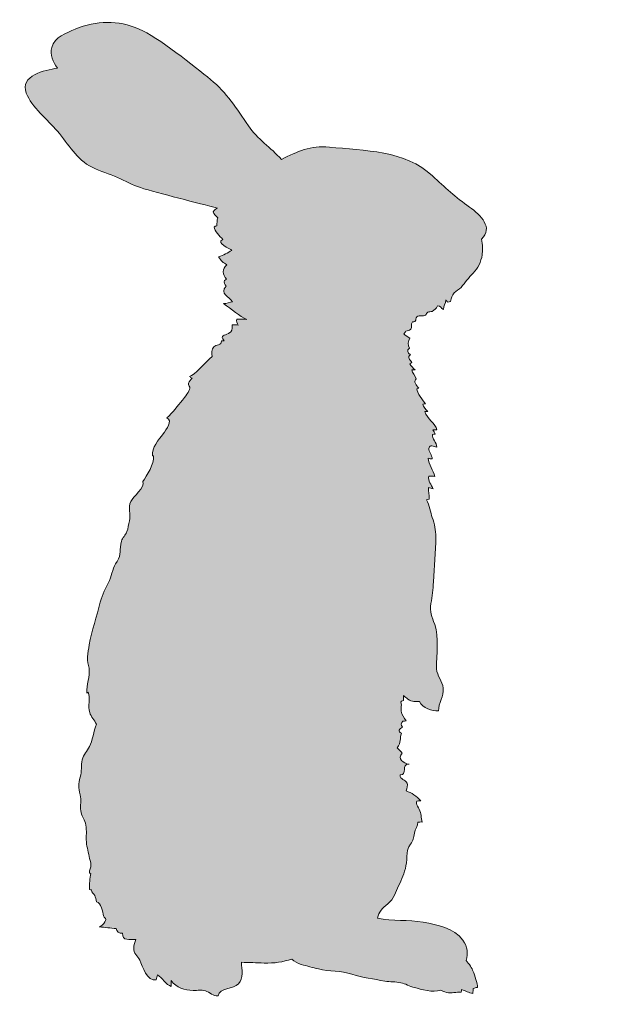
# Model space of a CAD drawing. Header units: inches. Extents: x -2 to 737, y -1000 to -384.
# Drawn here: x 549.4 to 589.7, y -654.4 to -586.2 of the extents above; entities that cross this region are included whole.
import ezdxf

# ---------------------------------------------------------------- set-up
doc = ezdxf.new("R2010")
doc.units = ezdxf.units.IN
doc.header["$MEASUREMENT"] = 0
doc.layers.add('Layer 1', color=7, linetype='Continuous')

# ---------------------------------------------------------------- blocks, each defined once
blk = doc.blocks.new('block 7')
at = {"layer": 'Layer 1', "true_color": 0x010101}
h = blk.add_hatch(color=178, dxfattribs=at)
h.dxf.hatch_style = 2
edge = h.paths.add_edge_path()
edge.add_spline(control_points=[(576.888, -633.075), (577.148, -633.526), (577.728, -633.732), (578.207, -633.719), (578.195, -633.167), (578.582, -632.717), (578.527, -632.138), (578.482, -631.655), (578.089, -631.324), (578.076, -630.809), (578.052, -629.826), (578.262, -628.687), (577.94, -627.763), (577.75, -627.222), (577.589, -626.918), (577.687, -626.324), (577.769, -625.823), (577.832, -625.368), (577.854, -624.837), (577.892, -623.809), (578.032, -622.776), (578.02, -621.759), (578.014, -621.279), (577.93, -620.855), (577.771, -620.412), (577.653, -620.083), (577.582, -619.544), (577.37, -619.207), (577.42, -619.172), (577.483, -619.153), (577.562, -619.156), (577.601, -618.832), (577.484, -618.626), (577.509, -618.344), (577.584, -618.382), (577.751, -618.402), (577.826, -618.446), (577.744, -618.156), (577.44, -617.89), (577.537, -617.573), (577.675, -617.568), (577.819, -617.572), (577.959, -617.584), (577.839, -617.163), (577.536, -616.789), (577.483, -616.331), (577.581, -616.386), (577.672, -616.353), (577.767, -616.38), (577.777, -616.147), (577.51, -615.859), (577.545, -615.657), (577.604, -615.302), (577.859, -615.571), (578.098, -615.566), (578.072, -615.276), (577.75, -614.991), (577.795, -614.696), (577.852, -614.701), (577.926, -614.679), (577.983, -614.685), (577.922, -614.592), (577.898, -614.466), (577.817, -614.376), (577.905, -614.397), (578.01, -614.364), (578.092, -614.38), (578.016, -613.972), (577.401, -613.595), (577.253, -613.129), (577.323, -613.14), (577.406, -613.113), (577.481, -613.132), (577.336, -612.979), (577.135, -612.823), (577.125, -612.609), (577.182, -612.614), (577.257, -612.592), (577.313, -612.598), (577.163, -612.4), (576.694, -611.807), (576.718, -611.563), (576.767, -611.548), (576.799, -611.525), (576.84, -611.507), (576.683, -611.347), (576.444, -611.056), (576.678, -610.87), (576.572, -610.689), (576.415, -610.437), (576.366, -610.26), (576.435, -610.271), (576.518, -610.251), (576.59, -610.265), (576.469, -610.122), (576.319, -609.993), (576.23, -609.844), (576.308, -609.821), (576.321, -609.778), (576.371, -609.75), (576.249, -609.584), (576.01, -609.368), (576.279, -609.218), (576.069, -609.097), (575.998, -608.91), (576.209, -608.766), (576.06, -608.556), (576.13, -608.28), (576.238, -608.081), (576.077, -607.992), (575.951, -607.888), (575.823, -607.778), (575.866, -607.712), (575.911, -607.652), (575.964, -607.605), (576.069, -607.517), (576.191, -607.589), (576.29, -607.466), (576.427, -607.294), (576.285, -607.132), (576.408, -606.943), (576.723, -607.041), (576.572, -606.68), (576.777, -606.555), (576.833, -606.522), (577.163, -606.566), (577.3, -606.498), (577.393, -606.452), (577.388, -606.331), (577.47, -606.285), (577.55, -606.24), (577.679, -606.278), (577.758, -606.232), (577.94, -606.127), (578.052, -606.089), (578.131, -605.842), (578.34, -605.837), (578.376, -606.048), (578.553, -606.101), (578.529, -605.841), (578.718, -605.708), (578.696, -605.448), (578.724, -605.49), (578.796, -605.539), (578.83, -605.595), (578.868, -605.595), (578.984, -605.566), (579.022, -605.551), (579.129, -605.272), (579.101, -605.163), (579.286, -604.958), (579.414, -604.818), (579.615, -604.737), (579.75, -604.584), (580.044, -604.254), (580.269, -603.916), (580.581, -603.605), (580.904, -603.281), (581.139, -602.812), (581.202, -602.352), (581.231, -602.144), (581.249, -601.617), (581.167, -601.263), (581.973, -600.48), (581.137, -599.63), (580.33, -599.057), (579.399, -598.398), (578.619, -597.705), (577.793, -596.918), (575.929, -595.143), (573.073, -595.185), (570.707, -594.935), (569.389, -594.797), (568.514, -595.252), (567.401, -595.777), (566.677, -594.968), (565.754, -594.38), (565.133, -593.468), (564.338, -592.296), (563.634, -591.195), (562.538, -590.288), (561.496, -589.425), (558.865, -587.35), (557.625, -586.815), (556.154, -586.183), (554.691, -586.228), (553.233, -586.825), (552.64, -587.068), (551.802, -587.359), (551.612, -588.074), (551.477, -588.582), (551.716, -589.08), (552.005, -589.509), (551.094, -589.647), (549.423, -590.008), (549.865, -591.222), (550.213, -592.17), (551.36, -593.08), (552.002, -593.838), (552.776, -594.75), (553.301, -595.78), (554.401, -596.325), (554.963, -596.603), (555.568, -596.774), (556.142, -597.027), (556.664, -597.258), (557.158, -597.552), (557.706, -597.72), (558.932, -598.098), (561.771, -598.815), (563.016, -599.128), (562.895, -599.186), (562.785, -599.255), (562.712, -599.385), (562.77, -599.547), (562.903, -599.687), (563.034, -599.8), (562.964, -599.963), (562.98, -600.165), (562.96, -600.355), (562.868, -600.354), (562.841, -600.407), (562.773, -600.421), (562.782, -600.71), (563.187, -601.077), (563.377, -601.294), (562.839, -601.507), (563.887, -601.939), (563.996, -602.039), (563.712, -602.199), (563.396, -602.371), (563.09, -602.492), (563.235, -602.76), (563.414, -602.873), (563.659, -603.03), (563.308, -603.294), (563.339, -603.73), (563.62, -604.01), (563.575, -604.034), (563.553, -604.081), (563.483, -604.103), (563.444, -604.251), (563.506, -604.401), (563.602, -604.499), (563.129, -605.023), (563.791, -605.203), (564.05, -605.573), (563.852, -605.617), (563.634, -605.695), (563.429, -605.7), (563.945, -606.058), (564.538, -606.607), (565.027, -606.782), (564.795, -606.773), (564.559, -606.757), (564.329, -606.763), (564.306, -606.916), (564.346, -607.055), (564.437, -607.175), (564.298, -607.161), (564.153, -607.158), (564.015, -607.164), (564.008, -607.512), (564.078, -607.599), (563.755, -607.765), (563.503, -607.895), (563.144, -607.875), (563.462, -608.259), (563.407, -608.251), (563.331, -608.277), (563.275, -608.269), (563.305, -608.613), (562.917, -608.476), (562.748, -608.678), (562.618, -608.836), (562.597, -609.135), (562.65, -609.346), (562.202, -609.698), (561.403, -610.66), (561.085, -610.716), (561.138, -610.739), (561.162, -610.808), (561.271, -610.824), (561.214, -610.935), (561.034, -611.044), (561.011, -611.166), (560.983, -611.317), (561.124, -611.444), (561.114, -611.519), (561.088, -611.737), (560.773, -612.12), (560.593, -612.34), (560.272, -612.735), (559.945, -613.197), (559.533, -613.546), (559.954, -613.753), (559.488, -614.365), (559.275, -614.659), (558.992, -615.049), (558.456, -615.639), (558.538, -616.168), (558.565, -616.174), (558.593, -616.182), (558.619, -616.189), (558.679, -616.695), (558.143, -617.535), (557.885, -617.933), (558.06, -618.318), (557.199, -619), (557.045, -619.316), (556.843, -619.734), (557.075, -620.172), (556.957, -620.65), (556.906, -620.862), (556.86, -621.186), (556.784, -621.378), (556.688, -621.621), (556.485, -621.789), (556.406, -622.049), (556.224, -622.63), (556.458, -622.937), (556.101, -623.435), (555.807, -623.842), (555.784, -624.279), (555.576, -624.733), (555.347, -625.232), (555.081, -625.694), (554.951, -626.236), (554.715, -627.224), (554.358, -628.19), (554.197, -629.179), (554.151, -629.457), (554.089, -629.721), (554.063, -629.996), (554.033, -630.316), (554.144, -630.511), (554.181, -630.774), (554.257, -631.341), (553.985, -631.917), (554.018, -632.484), (554.046, -632.472), (554.098, -632.436), (554.127, -632.421), (554.285, -632.829), (554.069, -633.378), (554.225, -633.824), (554.325, -634.108), (554.536, -634.365), (554.69, -634.62), (554.494, -635.131), (554.426, -635.774), (554.21, -636.167), (554.033, -636.491), (553.791, -636.695), (553.711, -637.072), (553.623, -637.492), (553.698, -637.86), (553.572, -638.261), (553.415, -638.76), (553.452, -638.986), (553.575, -639.476), (553.671, -639.86), (553.554, -640.213), (553.605, -640.591), (553.65, -640.92), (553.852, -641.124), (553.929, -641.429), (554.027, -641.82), (553.985, -642.183), (553.99, -642.581), (553.994, -642.973), (554.119, -643.336), (554.186, -643.728), (554.214, -643.892), (554.308, -644.137), (554.313, -644.289), (554.32, -644.495), (554.189, -644.659), (554.21, -644.874), (554.238, -644.88), (554.265, -644.887), (554.293, -644.893), (554.234, -645.227), (554.208, -645.618), (554.217, -646.008), (554.261, -646.018), (554.304, -646.02), (554.349, -646.029), (554.364, -646.248), (554.505, -646.269), (554.568, -646.417), (554.62, -646.538), (554.658, -646.685), (554.685, -646.851), (555.021, -646.879), (555.096, -647.565), (555.184, -647.804), (555.287, -648.08), (555.414, -647.913), (555.259, -648.225), (555.178, -648.39), (555.048, -648.51), (554.878, -648.57), (555.273, -648.577), (555.664, -648.679), (556.044, -648.672), (556.083, -648.904), (556.254, -649.036), (556.482, -648.997), (556.433, -649.582), (557.008, -649.392), (557.402, -649.432), (557.32, -649.621), (557.256, -649.818), (557.252, -650.007), (557.245, -650.414), (557.504, -650.537), (557.66, -650.855), (557.866, -651.269), (558.161, -652.356), (558.804, -652.214), (558.795, -652.075), (558.856, -651.991), (558.888, -651.869), (559.217, -652.056), (559.469, -652.554), (559.834, -652.667), (559.815, -652.535), (559.81, -652.408), (559.818, -652.265), (560.213, -652.763), (560.721, -652.91), (561.332, -652.935), (561.693, -652.951), (561.867, -652.87), (562.177, -652.968), (562.477, -653.064), (562.709, -653.342), (563.051, -653.302), (563.127, -652.775), (564.135, -652.826), (564.444, -652.495), (564.844, -652.069), (564.674, -651.523), (564.649, -650.999), (565.171, -651.019), (565.693, -651.038), (566.214, -651.058), (566.938, -651.085), (567.48, -650.964), (568.117, -650.799), (568.317, -650.942), (568.501, -651.082), (568.767, -651.155), (569.157, -651.261), (569.559, -651.372), (569.952, -651.462), (570.695, -651.636), (571.506, -651.582), (572.247, -651.82), (573.019, -652.065), (573.728, -652.16), (574.515, -652.294), (574.861, -652.354), (575.258, -652.339), (575.612, -652.409), (575.935, -652.474), (576.227, -652.653), (576.548, -652.74), (577.008, -652.863), (577.826, -653.118), (578.352, -652.91), (578.479, -652.98), (578.608, -653.045), (578.753, -653.075), (579.095, -653.148), (579.43, -653.054), (579.772, -653.058), (579.769, -653), (579.797, -652.923), (579.793, -652.866), (580.045, -652.983), (580.297, -653.098), (580.565, -653.141), (580.552, -653.037), (580.605, -652.9), (580.595, -652.796), (580.7, -652.794), (580.76, -652.72), (580.88, -652.739), (580.921, -652.467), (580.669, -651.884), (580.581, -651.626), (580.516, -651.438), (580.3, -651.1), (580.106, -650.887), (580.207, -650.374), (580.237, -649.954), (579.885, -649.486), (579.236, -648.623), (578.141, -648.433), (577.156, -648.249), (576.112, -648.055), (575.056, -648.215), (574.017, -647.976), (574.109, -647.525), (574.313, -647.297), (574.722, -646.972), (575.147, -646.635), (575.257, -646.171), (575.464, -645.736), (575.663, -645.319), (575.865, -644.862), (575.968, -644.369), (576.027, -644.079), (576.02, -643.796), (576.051, -643.496), (576.085, -643.175), (576.089, -643.16), (576.282, -642.886), (576.479, -642.609), (576.497, -642.459), (576.549, -642.123), (576.596, -641.835), (576.77, -641.619), (576.787, -641.361), (576.87, -641.378), (576.992, -641.336), (577.072, -641.356), (576.989, -641.05), (577.038, -640.771), (576.873, -640.466), (576.748, -640.234), (576.454, -639.831), (576.979, -639.907), (576.681, -639.54), (576.372, -639.369), (575.973, -639.212), (576.05, -639.031), (576.102, -638.838), (576.043, -638.69), (575.932, -638.416), (575.535, -638.443), (575.563, -638.118), (576.087, -638.139), (575.616, -637.362), (576.178, -637.373), (575.798, -637.332), (575.336, -636.991), (575.707, -636.623), (575.616, -636.5), (575.46, -636.396), (575.37, -636.248), (575.658, -635.871), (575.531, -635.624), (575.655, -635.238), (575.356, -635.129), (575.537, -634.929), (575.722, -634.832), (575.596, -634.693), (575.639, -634.536), (575.754, -634.415), (575.824, -634.425), (575.919, -634.393), (575.989, -634.405), (575.82, -634.2), (575.684, -633.971), (575.645, -633.734), (575.639, -633.693), (575.643, -633.355), (575.648, -633.317), (575.67, -633.154), (575.506, -633.008), (575.791, -633.009), (575.801, -632.904), (575.802, -632.772), (575.798, -632.648), (575.898, -632.74), (576, -632.826), (576.097, -632.903), (576.372, -633.12), (576.645, -633.068), (576.888, -633.075)], knot_values=[0, 0, 0, 0, 1, 1, 1, 2, 2, 2, 3, 3, 3, 4, 4, 4, 5, 5, 5, 6, 6, 6, 7, 7, 7, 8, 8, 8, 9, 9, 9, 10, 10, 10, 11, 11, 11, 12, 12, 12, 13, 13, 13, 14, 14, 14, 15, 15, 15, 16, 16, 16, 17, 17, 17, 18, 18, 18, 19, 19, 19, 20, 20, 20, 21, 21, 21, 22, 22, 22, 23, 23, 23, 24, 24, 24, 25, 25, 25, 26, 26, 26, 27, 27, 27, 28, 28, 28, 29, 29, 29, 30, 30, 30, 31, 31, 31, 32, 32, 32, 33, 33, 33, 34, 34, 34, 35, 35, 35, 36, 36, 36, 37, 37, 37, 38, 38, 38, 39, 39, 39, 40, 40, 40, 41, 41, 41, 42, 42, 42, 43, 43, 43, 44, 44, 44, 45, 45, 45, 46, 46, 46, 47, 47, 47, 48, 48, 48, 49, 49, 49, 50, 50, 50, 51, 51, 51, 52, 52, 52, 53, 53, 53, 54, 54, 54, 55, 55, 55, 56, 56, 56, 57, 57, 57, 58, 58, 58, 59, 59, 59, 60, 60, 60, 61, 61, 61, 62, 62, 62, 63, 63, 63, 64, 64, 64, 65, 65, 65, 66, 66, 66, 67, 67, 67, 68, 68, 68, 69, 69, 69, 70, 70, 70, 71, 71, 71, 72, 72, 72, 73, 73, 73, 74, 74, 74, 75, 75, 75, 76, 76, 76, 77, 77, 77, 78, 78, 78, 79, 79, 79, 80, 80, 80, 81, 81, 81, 82, 82, 82, 83, 83, 83, 84, 84, 84, 85, 85, 85, 86, 86, 86, 87, 87, 87, 88, 88, 88, 89, 89, 89, 90, 90, 90, 91, 91, 91, 92, 92, 92, 93, 93, 93, 94, 94, 94, 95, 95, 95, 96, 96, 96, 97, 97, 97, 98, 98, 98, 99, 99, 99, 100, 100, 100, 101, 101, 101, 102, 102, 102, 103, 103, 103, 104, 104, 104, 105, 105, 105, 106, 106, 106, 107, 107, 107, 108, 108, 108, 109, 109, 109, 110, 110, 110, 111, 111, 111, 112, 112, 112, 113, 113, 113, 114, 114, 114, 115, 115, 115, 116, 116, 116, 117, 117, 117, 118, 118, 118, 119, 119, 119, 120, 120, 120, 121, 121, 121, 122, 122, 122, 123, 123, 123, 124, 124, 124, 125, 125, 125, 126, 126, 126, 127, 127, 127, 128, 128, 128, 129, 129, 129, 130, 130, 130, 131, 131, 131, 132, 132, 132, 133, 133, 133, 134, 134, 134, 135, 135, 135, 136, 136, 136, 137, 137, 137, 138, 138, 138, 139, 139, 139, 140, 140, 140, 141, 141, 141, 142, 142, 142, 143, 143, 143, 144, 144, 144, 145, 145, 145, 146, 146, 146, 147, 147, 147, 148, 148, 148, 149, 149, 149, 150, 150, 150, 151, 151, 151, 152, 152, 152, 153, 153, 153, 154, 154, 154, 155, 155, 155, 156, 156, 156, 157, 157, 157, 158, 158, 158, 159, 159, 159, 160, 160, 160, 161, 161, 161, 162, 162, 162, 163, 163, 163, 164, 164, 164, 165, 165, 165, 166, 166, 166, 167, 167, 167, 168, 168, 168, 169, 169, 169, 170, 170, 170, 171, 171, 171, 172, 172, 172, 173, 173, 173, 174, 174, 174, 175, 175, 175, 176, 176, 176, 177, 177, 177, 178, 178, 178, 179, 179, 179, 180, 180, 180, 181, 181, 181, 182, 182, 182, 183, 183, 183, 184, 184, 184, 185, 185, 185, 186, 186, 186, 187, 187, 187, 188, 188, 188, 189, 189, 189, 190, 190, 190, 191, 191, 191, 192, 192, 192, 193, 193, 193, 194, 194, 194, 194], degree=3, periodic=1)
at = {"layer": 'Layer 1', "lineweight": 0}
blk.add_open_spline([(576.888, -633.075), (577.148, -633.526), (577.728, -633.732), (578.207, -633.719), (578.195, -633.167), (578.582, -632.717), (578.527, -632.138), (578.482, -631.655), (578.089, -631.324), (578.076, -630.809), (578.052, -629.826), (578.262, -628.687), (577.94, -627.763), (577.75, -627.222), (577.589, -626.918), (577.687, -626.324), (577.769, -625.823), (577.832, -625.368), (577.854, -624.837), (577.892, -623.809), (578.032, -622.776), (578.02, -621.759), (578.014, -621.279), (577.93, -620.855), (577.771, -620.412), (577.653, -620.083), (577.582, -619.544), (577.37, -619.207), (577.42, -619.172), (577.483, -619.153), (577.562, -619.156), (577.601, -618.832), (577.484, -618.626), (577.509, -618.344), (577.584, -618.382), (577.751, -618.402), (577.826, -618.446), (577.744, -618.156), (577.44, -617.89), (577.537, -617.573), (577.675, -617.568), (577.819, -617.572), (577.959, -617.584), (577.839, -617.163), (577.536, -616.789), (577.483, -616.331), (577.581, -616.386), (577.672, -616.353), (577.767, -616.38), (577.777, -616.147), (577.51, -615.859), (577.545, -615.657), (577.604, -615.302), (577.859, -615.571), (578.098, -615.566), (578.072, -615.276), (577.75, -614.991), (577.795, -614.696), (577.852, -614.701), (577.926, -614.679), (577.983, -614.685), (577.922, -614.592), (577.898, -614.466), (577.817, -614.376), (577.905, -614.397), (578.01, -614.364), (578.092, -614.38), (578.016, -613.972), (577.401, -613.595), (577.253, -613.129), (577.323, -613.14), (577.406, -613.113), (577.481, -613.132), (577.336, -612.979), (577.135, -612.823), (577.125, -612.609), (577.182, -612.614), (577.257, -612.592), (577.313, -612.598), (577.163, -612.4), (576.694, -611.807), (576.718, -611.563), (576.767, -611.548), (576.799, -611.525), (576.84, -611.507), (576.683, -611.347), (576.444, -611.056), (576.678, -610.87), (576.572, -610.689), (576.415, -610.437), (576.366, -610.26), (576.435, -610.271), (576.518, -610.251), (576.59, -610.265), (576.469, -610.122), (576.319, -609.993), (576.23, -609.844), (576.308, -609.821), (576.321, -609.778), (576.371, -609.75), (576.249, -609.584), (576.01, -609.368), (576.279, -609.218), (576.069, -609.097), (575.998, -608.91), (576.209, -608.766), (576.06, -608.556), (576.13, -608.28), (576.238, -608.081), (576.077, -607.992), (575.951, -607.888), (575.823, -607.778), (575.866, -607.712), (575.911, -607.652), (575.964, -607.605), (576.069, -607.517), (576.191, -607.589), (576.29, -607.466), (576.427, -607.294), (576.285, -607.132), (576.408, -606.943), (576.723, -607.041), (576.572, -606.68), (576.777, -606.555), (576.833, -606.522), (577.163, -606.566), (577.3, -606.498), (577.393, -606.452), (577.388, -606.331), (577.47, -606.285), (577.55, -606.24), (577.679, -606.278), (577.758, -606.232), (577.94, -606.127), (578.052, -606.089), (578.131, -605.842), (578.34, -605.837), (578.376, -606.048), (578.553, -606.101), (578.529, -605.841), (578.718, -605.708), (578.696, -605.448), (578.724, -605.49), (578.796, -605.539), (578.83, -605.595), (578.868, -605.595), (578.984, -605.566), (579.022, -605.551), (579.129, -605.272), (579.101, -605.163), (579.286, -604.958), (579.414, -604.818), (579.615, -604.737), (579.75, -604.584), (580.044, -604.254), (580.269, -603.916), (580.581, -603.605), (580.904, -603.281), (581.139, -602.812), (581.202, -602.352), (581.231, -602.144), (581.249, -601.617), (581.167, -601.263), (581.973, -600.48), (581.137, -599.63), (580.33, -599.057), (579.399, -598.398), (578.619, -597.705), (577.793, -596.918), (575.929, -595.143), (573.073, -595.185), (570.707, -594.935), (569.389, -594.797), (568.514, -595.252), (567.401, -595.777), (566.677, -594.968), (565.754, -594.38), (565.133, -593.468), (564.338, -592.296), (563.634, -591.195), (562.538, -590.288), (561.496, -589.425), (558.865, -587.35), (557.625, -586.815), (556.154, -586.183), (554.691, -586.228), (553.233, -586.825), (552.64, -587.068), (551.802, -587.359), (551.612, -588.074), (551.477, -588.582), (551.716, -589.08), (552.005, -589.509), (551.094, -589.647), (549.423, -590.008), (549.865, -591.222), (550.213, -592.17), (551.36, -593.08), (552.002, -593.838), (552.776, -594.75), (553.301, -595.78), (554.401, -596.325), (554.963, -596.603), (555.568, -596.774), (556.142, -597.027), (556.664, -597.258), (557.158, -597.552), (557.706, -597.72), (558.932, -598.098), (561.771, -598.815), (563.016, -599.128), (562.895, -599.186), (562.785, -599.255), (562.712, -599.385), (562.77, -599.547), (562.903, -599.687), (563.034, -599.8), (562.964, -599.963), (562.98, -600.165), (562.96, -600.355), (562.868, -600.354), (562.841, -600.407), (562.773, -600.421), (562.782, -600.71), (563.187, -601.077), (563.377, -601.294), (562.839, -601.507), (563.887, -601.939), (563.996, -602.039), (563.712, -602.199), (563.396, -602.371), (563.09, -602.492), (563.235, -602.76), (563.414, -602.873), (563.659, -603.03), (563.308, -603.294), (563.339, -603.73), (563.62, -604.01), (563.575, -604.034), (563.553, -604.081), (563.483, -604.103), (563.444, -604.251), (563.506, -604.401), (563.602, -604.499), (563.129, -605.023), (563.791, -605.203), (564.05, -605.573), (563.852, -605.617), (563.634, -605.695), (563.429, -605.7), (563.945, -606.058), (564.538, -606.607), (565.027, -606.782), (564.795, -606.773), (564.559, -606.757), (564.329, -606.763), (564.306, -606.916), (564.346, -607.055), (564.437, -607.175), (564.298, -607.161), (564.153, -607.158), (564.015, -607.164), (564.008, -607.512), (564.078, -607.599), (563.755, -607.765), (563.503, -607.895), (563.144, -607.875), (563.462, -608.259), (563.407, -608.251), (563.331, -608.277), (563.275, -608.269), (563.305, -608.613), (562.917, -608.476), (562.748, -608.678), (562.618, -608.836), (562.597, -609.135), (562.65, -609.346), (562.202, -609.698), (561.403, -610.66), (561.085, -610.716), (561.138, -610.739), (561.162, -610.808), (561.271, -610.824), (561.214, -610.935), (561.034, -611.044), (561.011, -611.166), (560.983, -611.317), (561.124, -611.444), (561.114, -611.519), (561.088, -611.737), (560.773, -612.12), (560.593, -612.34), (560.272, -612.735), (559.945, -613.197), (559.533, -613.546), (559.954, -613.753), (559.488, -614.365), (559.275, -614.659), (558.992, -615.049), (558.456, -615.639), (558.538, -616.168), (558.565, -616.174), (558.593, -616.182), (558.619, -616.189), (558.679, -616.695), (558.143, -617.535), (557.885, -617.933), (558.06, -618.318), (557.199, -619), (557.045, -619.316), (556.843, -619.734), (557.075, -620.172), (556.957, -620.65), (556.906, -620.862), (556.86, -621.186), (556.784, -621.378), (556.688, -621.621), (556.485, -621.789), (556.406, -622.049), (556.224, -622.63), (556.458, -622.937), (556.101, -623.435), (555.807, -623.842), (555.784, -624.279), (555.576, -624.733), (555.347, -625.232), (555.081, -625.694), (554.951, -626.236), (554.715, -627.224), (554.358, -628.19), (554.197, -629.179), (554.151, -629.457), (554.089, -629.721), (554.063, -629.996), (554.033, -630.316), (554.144, -630.511), (554.181, -630.774), (554.257, -631.341), (553.985, -631.917), (554.018, -632.484), (554.046, -632.472), (554.098, -632.436), (554.127, -632.421), (554.285, -632.829), (554.069, -633.378), (554.225, -633.824), (554.325, -634.108), (554.536, -634.365), (554.69, -634.62), (554.494, -635.131), (554.426, -635.774), (554.21, -636.167), (554.033, -636.491), (553.791, -636.695), (553.711, -637.072), (553.623, -637.492), (553.698, -637.86), (553.572, -638.261), (553.415, -638.76), (553.452, -638.986), (553.575, -639.476), (553.671, -639.86), (553.554, -640.213), (553.605, -640.591), (553.65, -640.92), (553.852, -641.124), (553.929, -641.429), (554.027, -641.82), (553.985, -642.183), (553.99, -642.581), (553.994, -642.973), (554.119, -643.336), (554.186, -643.728), (554.214, -643.892), (554.308, -644.137), (554.313, -644.289), (554.32, -644.495), (554.189, -644.659), (554.21, -644.874), (554.238, -644.88), (554.265, -644.887), (554.293, -644.893), (554.234, -645.227), (554.208, -645.618), (554.217, -646.008), (554.261, -646.018), (554.304, -646.02), (554.349, -646.029), (554.364, -646.248), (554.505, -646.269), (554.568, -646.417), (554.62, -646.538), (554.658, -646.685), (554.685, -646.851), (555.021, -646.879), (555.096, -647.565), (555.184, -647.804), (555.287, -648.08), (555.414, -647.913), (555.259, -648.225), (555.178, -648.39), (555.048, -648.51), (554.878, -648.57), (555.273, -648.577), (555.664, -648.679), (556.044, -648.672), (556.083, -648.904), (556.254, -649.036), (556.482, -648.997), (556.433, -649.582), (557.008, -649.392), (557.402, -649.432), (557.32, -649.621), (557.256, -649.818), (557.252, -650.007), (557.245, -650.414), (557.504, -650.537), (557.66, -650.855), (557.866, -651.269), (558.161, -652.356), (558.804, -652.214), (558.795, -652.075), (558.856, -651.991), (558.888, -651.869), (559.217, -652.056), (559.469, -652.554), (559.834, -652.667), (559.815, -652.535), (559.81, -652.408), (559.818, -652.265), (560.213, -652.763), (560.721, -652.91), (561.332, -652.935), (561.693, -652.951), (561.867, -652.87), (562.177, -652.968), (562.477, -653.064), (562.709, -653.342), (563.051, -653.302), (563.127, -652.775), (564.135, -652.826), (564.444, -652.495), (564.844, -652.069), (564.674, -651.523), (564.649, -650.999), (565.171, -651.019), (565.693, -651.038), (566.214, -651.058), (566.938, -651.085), (567.48, -650.964), (568.117, -650.799), (568.317, -650.942), (568.501, -651.082), (568.767, -651.155), (569.157, -651.261), (569.559, -651.372), (569.952, -651.462), (570.695, -651.636), (571.506, -651.582), (572.247, -651.82), (573.019, -652.065), (573.728, -652.16), (574.515, -652.294), (574.861, -652.354), (575.258, -652.339), (575.612, -652.409), (575.935, -652.474), (576.227, -652.653), (576.548, -652.74), (577.008, -652.863), (577.826, -653.118), (578.352, -652.91), (578.479, -652.98), (578.608, -653.045), (578.753, -653.075), (579.095, -653.148), (579.43, -653.054), (579.772, -653.058), (579.769, -653), (579.797, -652.923), (579.793, -652.866), (580.045, -652.983), (580.297, -653.098), (580.565, -653.141), (580.552, -653.037), (580.605, -652.9), (580.595, -652.796), (580.7, -652.794), (580.76, -652.72), (580.88, -652.739), (580.921, -652.467), (580.669, -651.884), (580.581, -651.626), (580.516, -651.438), (580.3, -651.1), (580.106, -650.887), (580.207, -650.374), (580.237, -649.954), (579.885, -649.486), (579.236, -648.623), (578.141, -648.433), (577.156, -648.249), (576.112, -648.055), (575.056, -648.215), (574.017, -647.976), (574.109, -647.525), (574.313, -647.297), (574.722, -646.972), (575.147, -646.635), (575.257, -646.171), (575.464, -645.736), (575.663, -645.319), (575.865, -644.862), (575.968, -644.369), (576.027, -644.079), (576.02, -643.796), (576.051, -643.496), (576.085, -643.175), (576.089, -643.16), (576.282, -642.886), (576.479, -642.609), (576.497, -642.459), (576.549, -642.123), (576.596, -641.835), (576.77, -641.619), (576.787, -641.361), (576.87, -641.378), (576.992, -641.336), (577.072, -641.356), (576.989, -641.05), (577.038, -640.771), (576.873, -640.466), (576.748, -640.234), (576.454, -639.831), (576.979, -639.907), (576.681, -639.54), (576.372, -639.369), (575.973, -639.212), (576.05, -639.031), (576.102, -638.838), (576.043, -638.69), (575.932, -638.416), (575.535, -638.443), (575.563, -638.118), (576.087, -638.139), (575.616, -637.362), (576.178, -637.373), (575.798, -637.332), (575.336, -636.991), (575.707, -636.623), (575.616, -636.5), (575.46, -636.396), (575.37, -636.248), (575.658, -635.871), (575.531, -635.624), (575.655, -635.238), (575.356, -635.129), (575.537, -634.929), (575.722, -634.832), (575.596, -634.693), (575.639, -634.536), (575.754, -634.415), (575.824, -634.425), (575.919, -634.393), (575.989, -634.405), (575.82, -634.2), (575.684, -633.971), (575.645, -633.734), (575.639, -633.693), (575.643, -633.355), (575.648, -633.317), (575.67, -633.154), (575.506, -633.008), (575.791, -633.009), (575.801, -632.904), (575.802, -632.772), (575.798, -632.648), (575.898, -632.74), (576, -632.826), (576.097, -632.903), (576.372, -633.12), (576.645, -633.068), (576.888, -633.075)], degree=3, knots=[0, 0, 0, 0, 1, 1, 1, 2, 2, 2, 3, 3, 3, 4, 4, 4, 5, 5, 5, 6, 6, 6, 7, 7, 7, 8, 8, 8, 9, 9, 9, 10, 10, 10, 11, 11, 11, 12, 12, 12, 13, 13, 13, 14, 14, 14, 15, 15, 15, 16, 16, 16, 17, 17, 17, 18, 18, 18, 19, 19, 19, 20, 20, 20, 21, 21, 21, 22, 22, 22, 23, 23, 23, 24, 24, 24, 25, 25, 25, 26, 26, 26, 27, 27, 27, 28, 28, 28, 29, 29, 29, 30, 30, 30, 31, 31, 31, 32, 32, 32, 33, 33, 33, 34, 34, 34, 35, 35, 35, 36, 36, 36, 37, 37, 37, 38, 38, 38, 39, 39, 39, 40, 40, 40, 41, 41, 41, 42, 42, 42, 43, 43, 43, 44, 44, 44, 45, 45, 45, 46, 46, 46, 47, 47, 47, 48, 48, 48, 49, 49, 49, 50, 50, 50, 51, 51, 51, 52, 52, 52, 53, 53, 53, 54, 54, 54, 55, 55, 55, 56, 56, 56, 57, 57, 57, 58, 58, 58, 59, 59, 59, 60, 60, 60, 61, 61, 61, 62, 62, 62, 63, 63, 63, 64, 64, 64, 65, 65, 65, 66, 66, 66, 67, 67, 67, 68, 68, 68, 69, 69, 69, 70, 70, 70, 71, 71, 71, 72, 72, 72, 73, 73, 73, 74, 74, 74, 75, 75, 75, 76, 76, 76, 77, 77, 77, 78, 78, 78, 79, 79, 79, 80, 80, 80, 81, 81, 81, 82, 82, 82, 83, 83, 83, 84, 84, 84, 85, 85, 85, 86, 86, 86, 87, 87, 87, 88, 88, 88, 89, 89, 89, 90, 90, 90, 91, 91, 91, 92, 92, 92, 93, 93, 93, 94, 94, 94, 95, 95, 95, 96, 96, 96, 97, 97, 97, 98, 98, 98, 99, 99, 99, 100, 100, 100, 101, 101, 101, 102, 102, 102, 103, 103, 103, 104, 104, 104, 105, 105, 105, 106, 106, 106, 107, 107, 107, 108, 108, 108, 109, 109, 109, 110, 110, 110, 111, 111, 111, 112, 112, 112, 113, 113, 113, 114, 114, 114, 115, 115, 115, 116, 116, 116, 117, 117, 117, 118, 118, 118, 119, 119, 119, 120, 120, 120, 121, 121, 121, 122, 122, 122, 123, 123, 123, 124, 124, 124, 125, 125, 125, 126, 126, 126, 127, 127, 127, 128, 128, 128, 129, 129, 129, 130, 130, 130, 131, 131, 131, 132, 132, 132, 133, 133, 133, 134, 134, 134, 135, 135, 135, 136, 136, 136, 137, 137, 137, 138, 138, 138, 139, 139, 139, 140, 140, 140, 141, 141, 141, 142, 142, 142, 143, 143, 143, 144, 144, 144, 145, 145, 145, 146, 146, 146, 147, 147, 147, 148, 148, 148, 149, 149, 149, 150, 150, 150, 151, 151, 151, 152, 152, 152, 153, 153, 153, 154, 154, 154, 155, 155, 155, 156, 156, 156, 157, 157, 157, 158, 158, 158, 159, 159, 159, 160, 160, 160, 161, 161, 161, 162, 162, 162, 163, 163, 163, 164, 164, 164, 165, 165, 165, 166, 166, 166, 167, 167, 167, 168, 168, 168, 169, 169, 169, 170, 170, 170, 171, 171, 171, 172, 172, 172, 173, 173, 173, 174, 174, 174, 175, 175, 175, 176, 176, 176, 177, 177, 177, 178, 178, 178, 179, 179, 179, 180, 180, 180, 181, 181, 181, 182, 182, 182, 183, 183, 183, 184, 184, 184, 185, 185, 185, 186, 186, 186, 187, 187, 187, 188, 188, 188, 189, 189, 189, 190, 190, 190, 191, 191, 191, 192, 192, 192, 193, 193, 193, 194, 194, 194, 194], dxfattribs=at)
blk = doc.blocks.new('block 6')
at = {"layer": 'Layer 1'}
blk.add_blockref('block 7', (0, 0), dxfattribs=at)
blk = doc.blocks.new('block 9')
at = {"layer": 'Layer 1', "true_color": 0x010101}
h = blk.add_hatch(color=178, dxfattribs=at)
h.dxf.hatch_style = 2
edge = h.paths.add_edge_path()
edge.add_spline(control_points=[(709.955, -691.574), (708.235, -691.716), (706.553, -690.889), (705.148, -690.021), (703.468, -688.979), (701.326, -688.673), (699.476, -687.918), (696.361, -686.643), (693.22, -684.797), (689.834, -684.371), (688.628, -684.224), (687.655, -684.125), (686.544, -683.523), (686.25, -683.362), (685.817, -683.193), (685.369, -683.004), (682.971, -684.564), (679.545, -684.707), (676.984, -685.265), (673.37, -686.057), (669.879, -686.127), (666.154, -686.117), (662.411, -686.112), (659.504, -685.627), (655.897, -685.002), (653.783, -684.634), (651.619, -684.624), (649.506, -684.224), (647.502, -683.845), (645.479, -683.15), (643.453, -682.94), (640.47, -682.63), (637.089, -681.746), (634.034, -681.787), (632.564, -682.671), (630.669, -683.302), (629.469, -683.818), (624.84, -685.805), (619.515, -686.001), (614.557, -685.234), (612.117, -684.857), (609.857, -683.918), (607.513, -683.229), (606.333, -682.881), (605.138, -682.772), (603.982, -682.287), (603.436, -682.061), (602.917, -681.714), (602.372, -681.457), (600.61, -682.071), (598.752, -682.419), (596.91, -682.694), (594.47, -683.056), (592.013, -683.093), (589.609, -683.703), (587.043, -684.35), (584.603, -684.934), (581.961, -684.934), (579.298, -684.934), (577.12, -684.434), (574.578, -683.898), (573.322, -683.635), (572.406, -683.589), (571.52, -682.498), (570.939, -681.782), (569.977, -679.715), (571.646, -679.768), (571.575, -679.732), (571.295, -679.5), (571.148, -679.446), (571.509, -678.275), (572.832, -678.552), (573.79, -678.3), (574.284, -678.169), (574.737, -677.937), (575.19, -677.713), (574.325, -677.195), (573.811, -676.412), (573.617, -675.316), (573.241, -673.197), (574.274, -673.629), (575.557, -672.682), (576.687, -671.845), (576.651, -671.234), (578.184, -670.931), (579.564, -670.656), (580.841, -670.663), (582.237, -670.673), (584.884, -670.693), (587.552, -671.214), (590.143, -671.214), (594.129, -671.219), (600.59, -670.852), (603.793, -667.742), (602.352, -666.406), (601.333, -664.812), (601.304, -662.608), (601.557, -662.749), (601.7, -662.672), (601.95, -662.745), (602.011, -661.656), (601.822, -660.451), (602.327, -659.494), (602.453, -659.646), (602.917, -659.863), (603.044, -660.01), (603.844, -658.819), (603.487, -657.106), (604.592, -656.028), (604.719, -656.232), (605.01, -656.374), (605.117, -656.521), (605.927, -655.585), (606.486, -654.754), (607.469, -654.077), (608.319, -653.486), (609.082, -653.176), (609.606, -652.214), (609.556, -652.55), (609.642, -652.903), (609.633, -653.224), (611.226, -652.587), (611.293, -647.653), (612.657, -651.951), (613.689, -651.162), (613.919, -649.862), (614.785, -648.915), (615.828, -650.972), (616.724, -652.287), (616.724, -654.701), (617.081, -654.345), (617.321, -653.745), (617.624, -653.313), (617.722, -654.119), (618.039, -654.934), (617.967, -655.796), (618.141, -655.634), (618.477, -655.57), (618.608, -655.47), (618.806, -656.48), (618.456, -657.878), (617.896, -659.099), (619.769, -659.4), (621.581, -657.787), (623.251, -657.399), (625.71, -656.824), (629.087, -656.729), (631.582, -657.044), (636.801, -657.71), (640.495, -657.648), (645.744, -657.648), (650.412, -657.648), (655.178, -657.878), (659.858, -658.195), (662.23, -658.352), (664.719, -658.521), (667.056, -658.21), (669.486, -657.889), (671.831, -657.143), (674.337, -657.289), (678.746, -657.542), (682.742, -658.184), (686.887, -659.409), (687.869, -657.926), (688.918, -656.085), (690.404, -655.286), (685.375, -651.755), (678.746, -652.575), (673.598, -649.109), (671.377, -647.616), (667.841, -644.396), (667.51, -641.514), (667.051, -637.573), (673.349, -638.893), (675.467, -639.257), (677.744, -639.652), (679.874, -640.156), (681.959, -640.897), (680.431, -638.747), (679.392, -636.463), (678.95, -633.866), (682.084, -632.218), (686.444, -635.338), (689.172, -636.742), (690.775, -637.568), (692.334, -638.347), (693.908, -639.219), (695.754, -640.241), (696.454, -641.482), (697.803, -643.086), (698.928, -644.428), (700.281, -645.76), (701.349, -647.153), (705.689, -646.9), (710.881, -645.875), (713.915, -649.804), (715.265, -651.556), (715.846, -653.712), (717.368, -655.355), (718.788, -656.879), (720.228, -658.368), (721.19, -660.278), (721.904, -661.687), (721.15, -663.744), (719.547, -664.392), (719.227, -665.012), (719.027, -665.875), (718.64, -666.349), (717.974, -667.153), (716.914, -667.659), (716.024, -668.101), (714.719, -668.737), (713.29, -668.716), (711.904, -668.478), (712.741, -670.189), (713.578, -671.311), (713.843, -673.353), (717.186, -673.211), (720.65, -674.419), (723.99, -674.782), (726.98, -675.107), (731.944, -674.266), (734.372, -676.412), (737.355, -679.042), (733.812, -683.481), (730.655, -683.335), (728.955, -683.255), (727.591, -682.151), (726.11, -681.43), (724.51, -680.652), (722.968, -680.457), (721.21, -680.547), (717.47, -680.731), (714.206, -681.063), (710.724, -679.984), (710.515, -680.489), (710.301, -681.011), (710.03, -681.499), (711.202, -682.219), (712.6, -683.655), (713.441, -684.255), (714.725, -685.164), (718.508, -684.824), (718.838, -686.736), (720.35, -686.853), (721.98, -686.533), (723.115, -687.838), (723.778, -688.595), (724.348, -691.657), (722.917, -691.566), (722.958, -693.36), (721.018, -693.066), (719.877, -693.339), (718.177, -693.751), (717.438, -694.182), (715.606, -693.913), (713.885, -693.655), (712.232, -693.908), (710.917, -692.566), (710.621, -692.26), (710.291, -691.924), (709.955, -691.574)], knot_values=[0, 0, 0, 0, 1, 1, 1, 2, 2, 2, 3, 3, 3, 4, 4, 4, 5, 5, 5, 6, 6, 6, 7, 7, 7, 8, 8, 8, 9, 9, 9, 10, 10, 10, 11, 11, 11, 12, 12, 12, 13, 13, 13, 14, 14, 14, 15, 15, 15, 16, 16, 16, 17, 17, 17, 18, 18, 18, 19, 19, 19, 20, 20, 20, 21, 21, 21, 22, 22, 22, 23, 23, 23, 24, 24, 24, 25, 25, 25, 26, 26, 26, 27, 27, 27, 28, 28, 28, 29, 29, 29, 30, 30, 30, 31, 31, 31, 32, 32, 32, 33, 33, 33, 34, 34, 34, 35, 35, 35, 36, 36, 36, 37, 37, 37, 38, 38, 38, 39, 39, 39, 40, 40, 40, 41, 41, 41, 42, 42, 42, 43, 43, 43, 44, 44, 44, 45, 45, 45, 46, 46, 46, 47, 47, 47, 48, 48, 48, 49, 49, 49, 50, 50, 50, 51, 51, 51, 52, 52, 52, 53, 53, 53, 54, 54, 54, 55, 55, 55, 56, 56, 56, 57, 57, 57, 58, 58, 58, 59, 59, 59, 60, 60, 60, 61, 61, 61, 62, 62, 62, 63, 63, 63, 64, 64, 64, 65, 65, 65, 66, 66, 66, 67, 67, 67, 68, 68, 68, 69, 69, 69, 70, 70, 70, 71, 71, 71, 72, 72, 72, 73, 73, 73, 74, 74, 74, 75, 75, 75, 76, 76, 76, 77, 77, 77, 78, 78, 78, 79, 79, 79, 80, 80, 80, 81, 81, 81, 82, 82, 82, 83, 83, 83, 84, 84, 84, 85, 85, 85, 86, 86, 86, 87, 87, 87, 87], degree=3, periodic=1)
at = {"layer": 'Layer 1', "lineweight": 0}
blk.add_open_spline([(709.955, -691.574), (708.235, -691.716), (706.553, -690.889), (705.148, -690.021), (703.468, -688.979), (701.326, -688.673), (699.476, -687.918), (696.361, -686.643), (693.22, -684.797), (689.834, -684.371), (688.628, -684.224), (687.655, -684.125), (686.544, -683.523), (686.25, -683.362), (685.817, -683.193), (685.369, -683.004), (682.971, -684.564), (679.545, -684.707), (676.984, -685.265), (673.37, -686.057), (669.879, -686.127), (666.154, -686.117), (662.411, -686.112), (659.504, -685.627), (655.897, -685.002), (653.783, -684.634), (651.619, -684.624), (649.506, -684.224), (647.502, -683.845), (645.479, -683.15), (643.453, -682.94), (640.47, -682.63), (637.089, -681.746), (634.034, -681.787), (632.564, -682.671), (630.669, -683.302), (629.469, -683.818), (624.84, -685.805), (619.515, -686.001), (614.557, -685.234), (612.117, -684.857), (609.857, -683.918), (607.513, -683.229), (606.333, -682.881), (605.138, -682.772), (603.982, -682.287), (603.436, -682.061), (602.917, -681.714), (602.372, -681.457), (600.61, -682.071), (598.752, -682.419), (596.91, -682.694), (594.47, -683.056), (592.013, -683.093), (589.609, -683.703), (587.043, -684.35), (584.603, -684.934), (581.961, -684.934), (579.298, -684.934), (577.12, -684.434), (574.578, -683.898), (573.322, -683.635), (572.406, -683.589), (571.52, -682.498), (570.939, -681.782), (569.977, -679.715), (571.646, -679.768), (571.575, -679.732), (571.295, -679.5), (571.148, -679.446), (571.509, -678.275), (572.832, -678.552), (573.79, -678.3), (574.284, -678.169), (574.737, -677.937), (575.19, -677.713), (574.325, -677.195), (573.811, -676.412), (573.617, -675.316), (573.241, -673.197), (574.274, -673.629), (575.557, -672.682), (576.687, -671.845), (576.651, -671.234), (578.184, -670.931), (579.564, -670.656), (580.841, -670.663), (582.237, -670.673), (584.884, -670.693), (587.552, -671.214), (590.143, -671.214), (594.129, -671.219), (600.59, -670.852), (603.793, -667.742), (602.352, -666.406), (601.333, -664.812), (601.304, -662.608), (601.557, -662.749), (601.7, -662.672), (601.95, -662.745), (602.011, -661.656), (601.822, -660.451), (602.327, -659.494), (602.453, -659.646), (602.917, -659.863), (603.044, -660.01), (603.844, -658.819), (603.487, -657.106), (604.592, -656.028), (604.719, -656.232), (605.01, -656.374), (605.117, -656.521), (605.927, -655.585), (606.486, -654.754), (607.469, -654.077), (608.319, -653.486), (609.082, -653.176), (609.606, -652.214), (609.556, -652.55), (609.642, -652.903), (609.633, -653.224), (611.226, -652.587), (611.293, -647.653), (612.657, -651.951), (613.689, -651.162), (613.919, -649.862), (614.785, -648.915), (615.828, -650.972), (616.724, -652.287), (616.724, -654.701), (617.081, -654.345), (617.321, -653.745), (617.624, -653.313), (617.722, -654.119), (618.039, -654.934), (617.967, -655.796), (618.141, -655.634), (618.477, -655.57), (618.608, -655.47), (618.806, -656.48), (618.456, -657.878), (617.896, -659.099), (619.769, -659.4), (621.581, -657.787), (623.251, -657.399), (625.71, -656.824), (629.087, -656.729), (631.582, -657.044), (636.801, -657.71), (640.495, -657.648), (645.744, -657.648), (650.412, -657.648), (655.178, -657.878), (659.858, -658.195), (662.23, -658.352), (664.719, -658.521), (667.056, -658.21), (669.486, -657.889), (671.831, -657.143), (674.337, -657.289), (678.746, -657.542), (682.742, -658.184), (686.887, -659.409), (687.869, -657.926), (688.918, -656.085), (690.404, -655.286), (685.375, -651.755), (678.746, -652.575), (673.598, -649.109), (671.377, -647.616), (667.841, -644.396), (667.51, -641.514), (667.051, -637.573), (673.349, -638.893), (675.467, -639.257), (677.744, -639.652), (679.874, -640.156), (681.959, -640.897), (680.431, -638.747), (679.392, -636.463), (678.95, -633.866), (682.084, -632.218), (686.444, -635.338), (689.172, -636.742), (690.775, -637.568), (692.334, -638.347), (693.908, -639.219), (695.754, -640.241), (696.454, -641.482), (697.803, -643.086), (698.928, -644.428), (700.281, -645.76), (701.349, -647.153), (705.689, -646.9), (710.881, -645.875), (713.915, -649.804), (715.265, -651.556), (715.846, -653.712), (717.368, -655.355), (718.788, -656.879), (720.228, -658.368), (721.19, -660.278), (721.904, -661.687), (721.15, -663.744), (719.547, -664.392), (719.227, -665.012), (719.027, -665.875), (718.64, -666.349), (717.974, -667.153), (716.914, -667.659), (716.024, -668.101), (714.719, -668.737), (713.29, -668.716), (711.904, -668.478), (712.741, -670.189), (713.578, -671.311), (713.843, -673.353), (717.186, -673.211), (720.65, -674.419), (723.99, -674.782), (726.98, -675.107), (731.944, -674.266), (734.372, -676.412), (737.355, -679.042), (733.812, -683.481), (730.655, -683.335), (728.955, -683.255), (727.591, -682.151), (726.11, -681.43), (724.51, -680.652), (722.968, -680.457), (721.21, -680.547), (717.47, -680.731), (714.206, -681.063), (710.724, -679.984), (710.515, -680.489), (710.301, -681.011), (710.03, -681.499), (711.202, -682.219), (712.6, -683.655), (713.441, -684.255), (714.725, -685.164), (718.508, -684.824), (718.838, -686.736), (720.35, -686.853), (721.98, -686.533), (723.115, -687.838), (723.778, -688.595), (724.348, -691.657), (722.917, -691.566), (722.958, -693.36), (721.018, -693.066), (719.877, -693.339), (718.177, -693.751), (717.438, -694.182), (715.606, -693.913), (713.885, -693.655), (712.232, -693.908), (710.917, -692.566), (710.621, -692.26), (710.291, -691.924), (709.955, -691.574)], degree=3, knots=[0, 0, 0, 0, 1, 1, 1, 2, 2, 2, 3, 3, 3, 4, 4, 4, 5, 5, 5, 6, 6, 6, 7, 7, 7, 8, 8, 8, 9, 9, 9, 10, 10, 10, 11, 11, 11, 12, 12, 12, 13, 13, 13, 14, 14, 14, 15, 15, 15, 16, 16, 16, 17, 17, 17, 18, 18, 18, 19, 19, 19, 20, 20, 20, 21, 21, 21, 22, 22, 22, 23, 23, 23, 24, 24, 24, 25, 25, 25, 26, 26, 26, 27, 27, 27, 28, 28, 28, 29, 29, 29, 30, 30, 30, 31, 31, 31, 32, 32, 32, 33, 33, 33, 34, 34, 34, 35, 35, 35, 36, 36, 36, 37, 37, 37, 38, 38, 38, 39, 39, 39, 40, 40, 40, 41, 41, 41, 42, 42, 42, 43, 43, 43, 44, 44, 44, 45, 45, 45, 46, 46, 46, 47, 47, 47, 48, 48, 48, 49, 49, 49, 50, 50, 50, 51, 51, 51, 52, 52, 52, 53, 53, 53, 54, 54, 54, 55, 55, 55, 56, 56, 56, 57, 57, 57, 58, 58, 58, 59, 59, 59, 60, 60, 60, 61, 61, 61, 62, 62, 62, 63, 63, 63, 64, 64, 64, 65, 65, 65, 66, 66, 66, 67, 67, 67, 68, 68, 68, 69, 69, 69, 70, 70, 70, 71, 71, 71, 72, 72, 72, 73, 73, 73, 74, 74, 74, 75, 75, 75, 76, 76, 76, 77, 77, 77, 78, 78, 78, 79, 79, 79, 80, 80, 80, 81, 81, 81, 82, 82, 82, 83, 83, 83, 84, 84, 84, 85, 85, 85, 86, 86, 86, 87, 87, 87, 87], dxfattribs=at)
blk = doc.blocks.new('block 8')
at = {"layer": 'Layer 1'}
blk.add_blockref('block 9', (0, 0), dxfattribs=at)

msp = doc.modelspace()

# ---------------------------------------------------------------- block references
at = {"layer": 'Layer 1'}
for name in ['block 6', 'block 8']:
    msp.add_blockref(name, (0, 0), dxfattribs=at)

doc.saveas('drawing.dxf')
